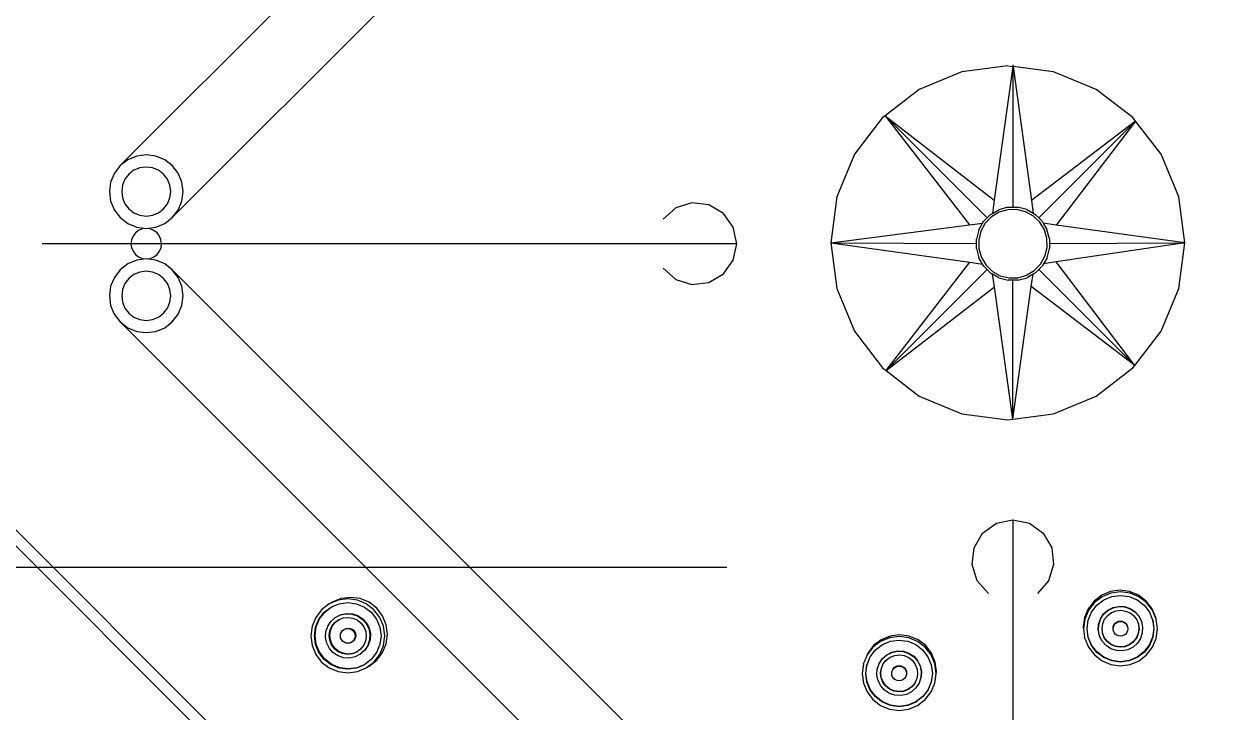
# Model space of a CAD drawing. Extents: x -32840 to 422982, y 280745 to 888746.
# Drawn here: x 236606.9 to 237089.1, y 392772.6 to 393050.8 of the extents above; entities that cross this region are included whole.
import ezdxf

# ---------------------------------------------------------------- set-up
doc = ezdxf.new("R2010")
doc.units = 0
doc.header["$LTSCALE"] = 1000
doc.linetypes.add('CONTINOUS', pattern=[0])
doc.linetypes.add('DASHDOT', pattern=[1, 0.5, -0.25, 0, -0.25])
for name, color, linetype in [('A - 100_CH$0$A_FURNITURE LAYOUT', 36, 'Continuous'), ('A-GRID', 31, 'DASHDOT'), ('A-GRID NO', 40, 'CONTINOUS')]:
    doc.layers.add(name, color=color, linetype=linetype)

# ---------------------------------------------------------------- blocks, each defined once
blk = doc.blocks.new('A - 101_CH$0$ccccccccccc333333333')
for p, q in [((392463.934, -281169.215), (392463.934, -281278.878)), ((392464.652, -281169.887), (392464.652, -281278.224)), ((392482.826, -281184.145), (392478.8, -281180.12)), ((392485.264, -281180.2), (392484.695, -281180.436)), ((392485.874, -281180.12), (392485.264, -281180.2)), ((392486.485, -281180.2), (392485.874, -281180.12)), ((392485.874, -281180.12), (392559.598, -281180.12)), ((392487.053, -281180.436), (392486.485, -281180.2)), ((392484.207, -281180.81), (392483.832, -281181.299)), ((392484.695, -281180.436), (392484.207, -281180.81)), ((392485.088, -281181.116), (392484.763, -281181.366)), ((392485.467, -281180.959), (392485.088, -281181.116)), ((392485.874, -281180.906), (392485.467, -281180.959)), ((392486.281, -281180.959), (392485.874, -281180.906)), ((392486.66, -281181.116), (392486.281, -281180.959)), ((392486.986, -281181.366), (392486.66, -281181.116)), ((392487.542, -281180.81), (392487.053, -281180.436)), ((392487.916, -281181.299), (392487.542, -281180.81)), ((392483.597, -281181.867), (392483.516, -281182.478)), ((392483.832, -281181.299), (392483.597, -281181.867)), ((392484.513, -281181.692), (392484.356, -281182.071)), ((392484.763, -281181.366), (392484.513, -281181.692)), ((392487.236, -281181.692), (392486.986, -281181.366)), ((392487.393, -281182.071), (392487.236, -281181.692)), ((392488.152, -281181.867), (392487.916, -281181.299)), ((392488.232, -281182.478), (392488.152, -281181.867)), ((392483.516, -281182.478), (392483.597, -281183.088)), ((392484.356, -281182.071), (392484.302, -281182.478)), ((392484.302, -281182.478), (392484.356, -281182.885)), ((392487.446, -281182.478), (392487.393, -281182.071)), ((392487.393, -281182.885), (392487.446, -281182.478)), ((392488.152, -281183.088), (392488.232, -281182.478)), ((392483.597, -281183.088), (392483.832, -281183.657)), ((392484.356, -281182.885), (392484.513, -281183.264)), ((392484.513, -281183.264), (392484.763, -281183.589)), ((392486.986, -281183.589), (392487.236, -281183.264)), ((392487.236, -281183.264), (392487.393, -281182.885)), ((392487.916, -281183.657), (392488.152, -281183.088)), ((392482.826, -281184.145), (392482.67, -281184.347)), ((392483.028, -281183.99), (392482.826, -281184.145)), ((392484.207, -281185.526), (392482.826, -281184.145)), ((392483.263, -281183.892), (392483.028, -281183.99)), ((392483.516, -281183.859), (392483.263, -281183.892)), ((392483.769, -281183.892), (392483.516, -281183.859)), ((392484.005, -281183.99), (392483.769, -281183.892)), ((392483.832, -281183.657), (392484.207, -281184.145)), ((392484.207, -281184.145), (392484.005, -281183.99)), ((392484.362, -281184.347), (392484.207, -281184.145)), ((392484.207, -281184.145), (392484.695, -281184.52)), ((392484.763, -281183.589), (392485.088, -281183.839)), ((392485.088, -281183.839), (392485.467, -281183.996)), ((392485.467, -281183.996), (392485.874, -281184.05)), ((392485.874, -281184.05), (392486.281, -281183.996)), ((392486.281, -281183.996), (392486.66, -281183.839)), ((392486.66, -281183.839), (392486.986, -281183.589)), ((392487.053, -281184.52), (392487.542, -281184.145)), ((392487.542, -281184.145), (392487.916, -281183.657)), ((392480.548, -281184.916), (392479.979, -281185.152)), ((392481.158, -281184.836), (392480.548, -281184.916)), ((392481.768, -281184.916), (392481.158, -281184.836)), ((392482.337, -281185.152), (392481.768, -281184.916)), ((392482.573, -281184.583), (392482.539, -281184.836)), ((392482.539, -281184.836), (392482.573, -281185.089)), ((392482.67, -281184.347), (392482.573, -281184.583)), ((392484.46, -281184.583), (392484.362, -281184.347)), ((392484.493, -281184.836), (392484.46, -281184.583)), ((392484.46, -281185.089), (392484.493, -281184.836)), ((392484.695, -281184.52), (392485.264, -281184.755)), ((392485.264, -281184.755), (392485.874, -281184.836)), ((392485.874, -281184.836), (392486.485, -281184.755)), ((392559.598, -281184.836), (392485.874, -281184.836)), ((392486.485, -281184.755), (392487.053, -281184.52)), ((392479.491, -281185.526), (392479.116, -281186.015)), ((392479.979, -281185.152), (392479.491, -281185.526)), ((392480.751, -281185.675), (392480.372, -281185.832)), ((392481.158, -281185.622), (392480.751, -281185.675)), ((392481.565, -281185.675), (392481.158, -281185.622)), ((392481.944, -281185.832), (392481.565, -281185.675)), ((392482.826, -281185.526), (392482.337, -281185.152)), ((392482.573, -281185.089), (392482.67, -281185.324)), ((392482.67, -281185.324), (392482.826, -281185.526)), ((392482.826, -281185.526), (392483.028, -281185.682)), ((392483.2, -281186.015), (392482.826, -281185.526)), ((392483.028, -281185.682), (392483.263, -281185.779)), ((392483.263, -281185.779), (392483.516, -281185.812)), ((392483.516, -281185.812), (392483.769, -281185.779)), ((392483.769, -281185.779), (392484.005, -281185.682)), ((392484.005, -281185.682), (392484.207, -281185.526)), ((392484.207, -281185.526), (392484.362, -281185.324)), ((392485.874, -281187.194), (392484.207, -281185.526)), ((392484.362, -281185.324), (392484.46, -281185.089)), ((392479.116, -281186.015), (392478.88, -281186.583)), ((392479.797, -281186.408), (392479.64, -281186.787)), ((392480.047, -281186.082), (392479.797, -281186.408)), ((392480.372, -281185.832), (392480.047, -281186.082)), ((392482.27, -281186.082), (392481.944, -281185.832)), ((392482.52, -281186.408), (392482.27, -281186.082)), ((392482.677, -281186.787), (392482.52, -281186.408)), ((392483.436, -281186.583), (392483.2, -281186.015)), ((392478.88, -281186.583), (392478.8, -281187.194)), ((392478.8, -281187.194), (392478.88, -281187.804)), ((392478.8, -281187.194), (392478.8, -281260.917)), ((392479.64, -281186.787), (392479.586, -281187.194)), ((392479.586, -281187.194), (392479.64, -281187.601)), ((392482.73, -281187.194), (392482.677, -281186.787)), ((392482.677, -281187.601), (392482.73, -281187.194)), ((392483.516, -281187.194), (392483.436, -281186.583)), ((392483.436, -281187.804), (392483.516, -281187.194)), ((392483.516, -281187.194), (392483.516, -281260.917)), ((392510.241, -281211.56), (392485.874, -281187.194)), ((392478.88, -281187.804), (392479.116, -281188.373)), ((392479.64, -281187.601), (392479.797, -281187.98)), ((392479.797, -281187.98), (392480.047, -281188.305)), ((392482.27, -281188.305), (392482.52, -281187.98)), ((392482.52, -281187.98), (392482.677, -281187.601)), ((392483.2, -281188.373), (392483.436, -281187.804)), ((392479.116, -281188.373), (392479.491, -281188.861)), ((392480.047, -281188.305), (392480.372, -281188.555)), ((392480.372, -281188.555), (392480.751, -281188.712)), ((392480.751, -281188.712), (392481.158, -281188.766)), ((392481.158, -281188.766), (392481.565, -281188.712)), ((392481.565, -281188.712), (392481.944, -281188.555)), ((392481.944, -281188.555), (392482.27, -281188.305)), ((392482.826, -281188.861), (392483.2, -281188.373)), ((392479.491, -281188.861), (392479.979, -281189.236)), ((392479.979, -281189.236), (392480.548, -281189.471)), ((392480.548, -281189.471), (392481.158, -281189.552)), ((392481.158, -281189.552), (392481.768, -281189.471)), ((392481.768, -281189.471), (392482.337, -281189.236)), ((392482.337, -281189.236), (392482.826, -281188.861)), ((392509.098, -281207.185), (392508.017, -281207.114)), ((392510.057, -281207.688), (392509.098, -281207.185)), ((392510.731, -281208.536), (392510.057, -281207.688)), ((392511.005, -281209.584), (392510.731, -281208.536)), ((392474.275, -281209.416), (392473.704, -281209.652)), ((392474.888, -281209.335), (392474.275, -281209.416)), ((392475.5, -281209.416), (392474.888, -281209.335)), ((392476.072, -281209.652), (392475.5, -281209.416)), ((392475.5, -281209.416), (392475.704, -281209.481)), ((392505.794, -281209.337), (392505.866, -281210.418)), ((392473.213, -281210.029), (392472.837, -281210.519)), ((392473.042, -281210.638), (392473.381, -281210.196)), ((392473.085, -281210.65), (392473.423, -281210.209)), ((392473.704, -281209.652), (392473.213, -281210.029)), ((392473.381, -281210.196), (392473.822, -281209.858)), ((392473.423, -281210.209), (392473.864, -281209.87)), ((392473.822, -281209.858), (392474.336, -281209.645)), ((392473.864, -281209.87), (392474.378, -281209.658)), ((392474.336, -281209.645), (392474.888, -281209.572)), ((392474.378, -281209.658), (392474.929, -281209.585)), ((392474.888, -281209.572), (392475.439, -281209.645)), ((392474.929, -281209.585), (392475.466, -281209.656)), ((392475.439, -281209.645), (392475.466, -281209.656)), ((392475.466, -281209.656), (392475.953, -281209.858)), ((392476.273, -281209.717), (392475.704, -281209.481)), ((392475.953, -281209.858), (392476.395, -281210.196)), ((392476.562, -281210.029), (392476.072, -281209.652)), ((392476.761, -281210.092), (392476.273, -281209.717)), ((392476.395, -281210.196), (392476.733, -281210.638)), ((392476.938, -281210.519), (392476.562, -281210.029)), ((392477.136, -281210.58), (392476.761, -281210.092)), ((392510.832, -281210.653), (392511.005, -281209.584)), ((392472.837, -281210.519), (392472.6, -281211.09)), ((392472.829, -281211.152), (392473.042, -281210.638)), ((392472.872, -281211.163), (392473.085, -281210.65)), ((392473.607, -281211.087), (392473.81, -281210.777)), ((392473.81, -281210.777), (392474.087, -281210.53)), ((392473.874, -281211.091), (392474.067, -281210.85)), ((392473.916, -281211.103), (392474.109, -281210.862)), ((392474.067, -281210.85), (392474.316, -281210.666)), ((392474.087, -281210.53), (392474.418, -281210.362)), ((392474.109, -281210.862), (392474.358, -281210.678)), ((392474.316, -281210.666), (392474.604, -281210.554)), ((392474.358, -281210.678), (392474.645, -281210.566)), ((392474.418, -281210.362), (392474.781, -281210.286)), ((392474.604, -281210.554), (392474.911, -281210.519)), ((392474.645, -281210.566), (392474.952, -281210.532)), ((392474.781, -281210.286), (392475.151, -281210.307)), ((392474.911, -281210.519), (392475.217, -281210.566)), ((392474.952, -281210.532), (392475.237, -281210.575)), ((392475.151, -281210.307), (392475.192, -281210.319)), ((392475.192, -281210.319), (392475.504, -281210.423)), ((392475.217, -281210.566), (392475.237, -281210.575)), ((392475.237, -281210.575), (392475.5, -281210.69)), ((392475.5, -281210.69), (392475.741, -281210.883)), ((392475.504, -281210.423), (392475.814, -281210.626)), ((392475.504, -281210.423), (392475.544, -281210.435)), ((392475.544, -281210.435), (392475.854, -281210.638)), ((392475.741, -281210.883), (392475.925, -281211.132)), ((392475.814, -281210.626), (392476.061, -281210.902)), ((392475.854, -281210.638), (392476.102, -281210.914)), ((392476.061, -281210.902), (392476.229, -281211.233)), ((392476.102, -281210.914), (392476.269, -281211.245)), ((392476.733, -281210.638), (392476.946, -281211.152)), ((392477.175, -281211.09), (392476.938, -281210.519)), ((392477.371, -281211.149), (392477.136, -281210.58)), ((392505.866, -281210.418), (392506.369, -281211.377)), ((392510.241, -281211.56), (392510.832, -281210.653)), ((392472.6, -281211.09), (392472.519, -281211.703)), ((392472.519, -281211.703), (392472.6, -281212.316)), ((392472.756, -281211.703), (392472.829, -281211.152)), ((392472.829, -281212.255), (392472.756, -281211.703)), ((392472.799, -281211.714), (392472.872, -281211.163)), ((392472.872, -281212.266), (392472.799, -281211.714)), ((392473.471, -281211.81), (392473.491, -281211.44)), ((392473.491, -281211.44), (392473.607, -281211.087)), ((392473.704, -281211.68), (392473.75, -281211.374)), ((392473.738, -281211.987), (392473.704, -281211.68)), ((392473.746, -281211.691), (392473.792, -281211.386)), ((392473.78, -281211.998), (392473.746, -281211.691)), ((392473.75, -281211.374), (392473.874, -281211.091)), ((392473.792, -281211.386), (392473.916, -281211.103)), ((392474.414, -281211.703), (392474.43, -281211.581)), ((392474.43, -281211.826), (392474.414, -281211.703)), ((392474.43, -281211.581), (392474.477, -281211.467)), ((392474.477, -281211.467), (392474.553, -281211.368)), ((392474.553, -281211.368), (392474.651, -281211.293)), ((392474.651, -281211.293), (392474.765, -281211.246)), ((392474.765, -281211.246), (392474.888, -281211.23)), ((392474.888, -281211.23), (392475.01, -281211.246)), ((392475.01, -281211.246), (392475.124, -281211.293)), ((392475.01, -281211.246), (392475.051, -281211.257)), ((392475.051, -281211.257), (392475.166, -281211.305)), ((392475.124, -281211.293), (392475.222, -281211.368)), ((392475.166, -281211.305), (392475.264, -281211.38)), ((392475.222, -281211.368), (392475.298, -281211.467)), ((392475.264, -281211.38), (392475.339, -281211.478)), ((392475.298, -281211.467), (392475.345, -281211.581)), ((392475.339, -281211.478), (392475.386, -281211.592)), ((392475.345, -281211.581), (392475.361, -281211.703)), ((392475.361, -281211.703), (392475.345, -281211.826)), ((392475.386, -281211.592), (392475.402, -281211.714)), ((392475.402, -281211.714), (392475.386, -281211.837)), ((392475.925, -281211.132), (392476.037, -281211.42)), ((392476.071, -281211.727), (392476.025, -281212.032)), ((392476.037, -281211.42), (392476.071, -281211.727)), ((392476.229, -281211.233), (392476.304, -281211.597)), ((392476.269, -281211.245), (392476.345, -281211.608)), ((392476.304, -281211.597), (392476.284, -281211.967)), ((392476.345, -281211.608), (392476.324, -281211.978)), ((392476.946, -281211.152), (392477.019, -281211.703)), ((392477.019, -281211.703), (392476.946, -281212.255)), ((392477.256, -281211.703), (392477.175, -281211.09)), ((392477.175, -281212.316), (392477.256, -281211.703)), ((392477.452, -281211.759), (392477.371, -281211.149)), ((392506.369, -281211.377), (392507.216, -281212.051)), ((392509.333, -281212.151), (392510.241, -281211.56)), ((392472.6, -281212.316), (392472.837, -281212.887)), ((392473.042, -281212.769), (392472.829, -281212.255)), ((392473.085, -281212.779), (392472.872, -281212.266)), ((392473.547, -281212.173), (392473.471, -281211.81)), ((392473.714, -281212.504), (392473.547, -281212.173)), ((392473.961, -281212.781), (392473.714, -281212.504)), ((392473.851, -281212.275), (392473.738, -281211.987)), ((392473.893, -281212.286), (392473.78, -281211.998)), ((392474.034, -281212.524), (392473.851, -281212.275)), ((392474.076, -281212.534), (392473.893, -281212.286)), ((392474.477, -281211.94), (392474.43, -281211.826)), ((392474.553, -281212.038), (392474.477, -281211.94)), ((392474.651, -281212.113), (392474.553, -281212.038)), ((392474.765, -281212.161), (392474.651, -281212.113)), ((392474.765, -281212.161), (392474.806, -281212.172)), ((392474.888, -281212.177), (392474.765, -281212.161)), ((392474.929, -281212.188), (392474.806, -281212.172)), ((392475.01, -281212.161), (392474.888, -281212.177)), ((392475.051, -281212.172), (392474.929, -281212.188)), ((392475.124, -281212.113), (392475.01, -281212.161)), ((392475.166, -281212.124), (392475.051, -281212.172)), ((392475.222, -281212.038), (392475.124, -281212.113)), ((392475.264, -281212.049), (392475.166, -281212.124)), ((392475.298, -281211.94), (392475.222, -281212.038)), ((392475.339, -281211.951), (392475.264, -281212.049)), ((392475.345, -281211.826), (392475.298, -281211.94)), ((392475.386, -281211.837), (392475.339, -281211.951)), ((392475.901, -281212.316), (392475.708, -281212.557)), ((392476.025, -281212.032), (392475.901, -281212.316)), ((392476.168, -281212.319), (392475.965, -281212.63)), ((392476.208, -281212.33), (392476.005, -281212.64)), ((392476.284, -281211.967), (392476.168, -281212.319)), ((392476.324, -281211.978), (392476.208, -281212.33)), ((392476.946, -281212.255), (392476.733, -281212.769)), ((392476.938, -281212.887), (392477.175, -281212.316)), ((392477.136, -281212.938), (392477.371, -281212.369)), ((392477.371, -281212.369), (392477.452, -281211.759)), ((392507.216, -281212.051), (392508.264, -281212.325)), ((392508.264, -281212.325), (392509.333, -281212.151)), ((392522.545, -281212.454), (392519.613, -281212.84)), ((392522.736, -281212.479), (392521.625, -281221.233)), ((392522.736, -281212.479), (392522.545, -281212.454)), ((392522.736, -281221.718), (392522.736, -281212.479)), ((392522.736, -281212.479), (392523.867, -281221.233)), ((392525.478, -281212.84), (392522.736, -281212.479)), ((392472.837, -281212.887), (392473.213, -281213.378)), ((392473.381, -281213.21), (392473.042, -281212.769)), ((392473.423, -281213.22), (392473.085, -281212.779)), ((392473.822, -281213.549), (392473.381, -281213.21)), ((392473.864, -281213.559), (392473.423, -281213.22)), ((392474.272, -281212.984), (392473.961, -281212.781)), ((392474.275, -281212.717), (392474.034, -281212.524)), ((392474.317, -281212.727), (392474.076, -281212.534)), ((392474.624, -281213.1), (392474.272, -281212.984)), ((392474.559, -281212.841), (392474.275, -281212.717)), ((392474.587, -281212.845), (392474.317, -281212.727)), ((392474.587, -281212.845), (392474.559, -281212.841)), ((392474.864, -281212.887), (392474.587, -281212.845)), ((392474.994, -281213.12), (392474.624, -281213.1)), ((392474.624, -281213.1), (392474.666, -281213.11)), ((392475.036, -281213.13), (392474.666, -281213.11)), ((392475.171, -281212.853), (392474.864, -281212.887)), ((392475.357, -281213.044), (392474.994, -281213.12)), ((392475.398, -281213.054), (392475.036, -281213.13)), ((392475.459, -281212.74), (392475.171, -281212.853)), ((392475.688, -281212.877), (392475.357, -281213.044)), ((392475.729, -281212.887), (392475.398, -281213.054)), ((392475.708, -281212.557), (392475.459, -281212.74)), ((392475.965, -281212.63), (392475.688, -281212.877)), ((392476.005, -281212.64), (392475.729, -281212.887)), ((392476.395, -281213.21), (392475.953, -281213.549)), ((392476.733, -281212.769), (392476.395, -281213.21)), ((392476.562, -281213.378), (392476.938, -281212.887)), ((392476.761, -281213.426), (392477.136, -281212.938)), ((392519.613, -281212.84), (392516.88, -281213.972)), ((392528.21, -281213.972), (392525.478, -281212.84)), ((392473.213, -281213.378), (392473.704, -281213.754)), ((392473.704, -281213.754), (392474.275, -281213.991)), ((392474.336, -281213.762), (392473.822, -281213.549)), ((392474.364, -281213.766), (392473.864, -281213.559)), ((392474.275, -281213.991), (392474.888, -281214.071)), ((392474.275, -281213.991), (392474.483, -281214.037)), ((392474.364, -281213.766), (392474.336, -281213.762)), ((392474.888, -281213.835), (392474.364, -281213.766)), ((392475.439, -281213.762), (392474.888, -281213.835)), ((392474.888, -281214.071), (392475.5, -281213.991)), ((392475.953, -281213.549), (392475.439, -281213.762)), ((392475.5, -281213.991), (392476.072, -281213.754)), ((392475.704, -281214.037), (392476.273, -281213.801)), ((392476.072, -281213.754), (392476.562, -281213.378)), ((392476.273, -281213.801), (392476.761, -281213.426)), ((392516.88, -281213.972), (392514.534, -281215.773)), ((392530.557, -281215.773), (392528.21, -281213.972)), ((392474.483, -281214.037), (392475.094, -281214.117)), ((392475.094, -281214.117), (392475.704, -281214.037)), ((392514.534, -281215.773), (392512.733, -281218.119)), ((392514.534, -281215.773), (392521.086, -281222.399)), ((392514.534, -281215.773), (392521.625, -281221.233)), ((392514.534, -281215.773), (392519.943, -281222.944)), ((392530.748, -281216.022), (392523.867, -281221.233)), ((392530.757, -281216.034), (392524.389, -281222.402)), ((392530.767, -281216.046), (392525.536, -281222.944)), ((392530.557, -281215.773), (392530.748, -281216.022)), ((392530.834, -281215.958), (392530.748, -281216.022)), ((392530.757, -281216.034), (392530.748, -281216.022)), ((392530.834, -281215.958), (392530.757, -281216.034)), ((392530.767, -281216.046), (392530.757, -281216.034)), ((392530.834, -281215.958), (392530.767, -281216.046)), ((392532.357, -281218.119), (392530.767, -281216.046)), ((392512.733, -281218.119), (392511.601, -281220.852)), ((392533.489, -281220.852), (392532.357, -281218.119)), ((392511.601, -281220.852), (392511.215, -281223.784)), ((392533.875, -281223.784), (392533.489, -281220.852)), ((392521.625, -281221.233), (392522.298, -281221.752)), ((392523.867, -281221.233), (392523.178, -281221.754)), ((392520.86, -281222.627), (392521.086, -281222.399)), ((392521.365, -281222.334), (392520.966, -281222.747)), ((392521.086, -281222.399), (392521.293, -281222.19)), ((392521.825, -281221.881), (392521.293, -281222.19)), ((392521.858, -281222.038), (392521.365, -281222.334)), ((392521.825, -281221.881), (392522.298, -281221.752)), ((392522.41, -281221.879), (392521.858, -281222.038)), ((392522.298, -281221.752), (392522.419, -281221.719)), ((392522.984, -281221.869), (392522.41, -281221.879)), ((392522.419, -281221.719), (392522.736, -281221.718)), ((392522.736, -281221.718), (392523.035, -281221.717)), ((392523.542, -281222.008), (392522.984, -281221.869)), ((392523.035, -281221.717), (392523.178, -281221.754)), ((392523.178, -281221.754), (392523.63, -281221.874)), ((392524.045, -281222.286), (392523.542, -281222.008)), ((392524.164, -281222.179), (392523.63, -281221.874)), ((392524.458, -281222.685), (392524.045, -281222.286)), ((392524.164, -281222.179), (392524.389, -281222.402)), ((392524.389, -281222.402), (392524.601, -281222.613)), ((392511.251, -281224.056), (392519.943, -281222.944)), ((392519.943, -281222.944), (392520.438, -281223.6)), ((392520.438, -281223.6), (392520.554, -281223.162)), ((392520.86, -281222.627), (392520.554, -281223.162)), ((392520.966, -281222.747), (392520.688, -281223.25)), ((392524.754, -281223.177), (392524.458, -281222.685)), ((392524.911, -281223.145), (392524.601, -281222.613)), ((392524.913, -281223.729), (392524.754, -281223.177)), ((392524.911, -281223.145), (392525.036, -281223.603)), ((392525.536, -281222.944), (392525.036, -281223.603)), ((392533.839, -281224.056), (392525.536, -281222.944)), ((392511.215, -281223.784), (392511.251, -281224.056)), ((392520.397, -281223.757), (392520.438, -281223.6)), ((392520.398, -281224.056), (392520.397, -281223.757)), ((392520.688, -281223.25), (392520.549, -281223.807)), ((392520.549, -281223.807), (392520.56, -281224.382)), ((392524.923, -281224.304), (392524.913, -281223.729)), ((392525.036, -281223.603), (392525.073, -281223.739)), ((392525.073, -281223.739), (392525.074, -281224.056)), ((392533.839, -281224.056), (392533.875, -281223.784)), ((392511.251, -281224.056), (392519.943, -281225.168)), ((392511.251, -281224.056), (392511.601, -281226.716)), ((392520.398, -281224.056), (392511.251, -281224.056)), ((392519.943, -281225.168), (392520.437, -281224.512)), ((392520.399, -281224.372), (392520.398, -281224.056)), ((392520.437, -281224.512), (392520.399, -281224.372)), ((392520.561, -281224.966), (392520.437, -281224.512)), ((392520.56, -281224.382), (392520.718, -281224.934)), ((392524.784, -281224.861), (392524.923, -281224.304)), ((392525.035, -281224.507), (392524.918, -281224.95)), ((392525.075, -281224.354), (392525.035, -281224.507)), ((392525.536, -281225.168), (392525.035, -281224.507)), ((392525.074, -281224.056), (392533.839, -281224.056)), ((392525.074, -281224.056), (392525.075, -281224.354)), ((392533.839, -281224.056), (392525.536, -281225.168)), ((392533.489, -281226.716), (392533.839, -281224.056)), ((392514.795, -281231.996), (392519.943, -281225.168)), ((392520.561, -281224.966), (392520.871, -281225.498)), ((392520.718, -281224.934), (392521.014, -281225.426)), ((392521.014, -281225.426), (392521.428, -281225.825)), ((392524.107, -281225.777), (392524.506, -281225.364)), ((392524.612, -281225.484), (392524.392, -281225.705)), ((392524.506, -281225.364), (392524.784, -281224.861)), ((392524.612, -281225.484), (392524.918, -281224.95)), ((392530.557, -281231.795), (392525.536, -281225.168)), ((392514.795, -281231.996), (392521.083, -281225.709)), ((392521.083, -281225.709), (392520.871, -281225.498)), ((392521.308, -281225.932), (392521.083, -281225.709)), ((392521.308, -281225.932), (392521.842, -281226.238)), ((392521.428, -281225.825), (392521.93, -281226.104)), ((392522.264, -281226.349), (392521.842, -281226.238)), ((392521.93, -281226.104), (392522.488, -281226.242)), ((392522.488, -281226.242), (392523.062, -281226.232)), ((392523.062, -281226.232), (392523.614, -281226.074)), ((392523.647, -281226.231), (392523.216, -281226.348)), ((392523.614, -281226.074), (392524.107, -281225.777)), ((392523.647, -281226.231), (392524.179, -281225.921)), ((392524.392, -281225.705), (392524.179, -281225.921)), ((392524.392, -281225.705), (392530.557, -281231.795)), ((392511.601, -281226.716), (392512.733, -281229.449)), ((392514.795, -281231.996), (392521.627, -281226.831)), ((392521.627, -281226.831), (392522.264, -281226.349)), ((392522.736, -281235.089), (392521.627, -281226.831)), ((392522.437, -281226.395), (392522.264, -281226.349)), ((392522.736, -281226.393), (392522.437, -281226.395)), ((392523.053, -281226.392), (392522.736, -281226.393)), ((392522.736, -281235.089), (392522.736, -281226.393)), ((392522.736, -281235.089), (392523.867, -281226.831)), ((392523.216, -281226.348), (392523.053, -281226.392)), ((392523.867, -281226.831), (392523.216, -281226.348)), ((392530.557, -281231.795), (392523.867, -281226.831)), ((392532.357, -281229.449), (392533.489, -281226.716)), ((392512.733, -281229.449), (392514.534, -281231.795)), ((392530.557, -281231.795), (392532.357, -281229.449)), ((392514.534, -281231.795), (392514.795, -281231.996)), ((392514.795, -281231.996), (392516.88, -281233.596)), ((392528.21, -281233.596), (392530.557, -281231.795)), ((392516.88, -281233.596), (392519.613, -281234.728)), ((392525.478, -281234.728), (392528.21, -281233.596)), ((392519.613, -281234.728), (392522.545, -281235.114)), ((392522.545, -281235.114), (392522.736, -281235.089)), ((392522.736, -281235.089), (392525.478, -281234.728)), ((392497.525, -281236.066), (392497.066, -281236.254)), ((392498.138, -281235.986), (392497.525, -281236.066)), ((392497.635, -281236.018), (392497.525, -281236.066)), ((392498.245, -281235.938), (392497.635, -281236.018)), ((392498.751, -281236.066), (392498.138, -281235.986)), ((392498.855, -281236.018), (392498.245, -281235.938)), ((392499.322, -281236.303), (392498.751, -281236.066)), ((392499.424, -281236.254), (392498.855, -281236.018)), ((392506.369, -281236.734), (392507.216, -281236.06)), ((392507.216, -281236.06), (392508.264, -281235.787)), ((392508.264, -281235.787), (392509.333, -281235.96)), ((392509.333, -281235.96), (392510.241, -281236.551)), ((392510.241, -281236.551), (392485.874, -281260.917)), ((392496.463, -281236.679), (392496.087, -281237.17)), ((392496.292, -281237.288), (392496.631, -281236.847)), ((392496.315, -281237.277), (392496.653, -281236.836)), ((392496.954, -281236.303), (392496.463, -281236.679)), ((392496.631, -281236.847), (392497.072, -281236.508)), ((392496.653, -281236.836), (392497.092, -281236.5)), ((392496.954, -281236.303), (392497.066, -281236.254)), ((392497.072, -281236.508), (392497.092, -281236.5)), ((392497.092, -281236.5), (392497.586, -281236.295)), ((392497.586, -281236.295), (392498.138, -281236.222)), ((392497.668, -281237.013), (392498.031, -281236.937)), ((392497.69, -281237.002), (392498.053, -281236.926)), ((392498.031, -281236.937), (392498.401, -281236.958)), ((392498.053, -281236.926), (392498.423, -281236.947)), ((392498.138, -281236.222), (392498.689, -281236.295)), ((392498.689, -281236.295), (392499.203, -281236.508)), ((392499.203, -281236.508), (392499.645, -281236.847)), ((392499.812, -281236.679), (392499.322, -281236.303)), ((392499.912, -281236.629), (392499.424, -281236.254)), ((392499.645, -281236.847), (392499.983, -281237.288)), ((392500.189, -281237.17), (392499.812, -281236.679)), ((392500.287, -281237.117), (392499.912, -281236.629)), ((392505.866, -281237.694), (392506.369, -281236.734)), ((392510.241, -281236.551), (392510.832, -281237.459)), ((392496.087, -281237.17), (392495.85, -281237.741)), ((392496.079, -281237.802), (392496.292, -281237.288)), ((392496.102, -281237.791), (392496.315, -281237.277)), ((392496.857, -281237.738), (392497.06, -281237.427)), ((392497.06, -281237.427), (392497.337, -281237.18)), ((392497.124, -281237.741), (392497.317, -281237.5)), ((392497.147, -281237.73), (392497.339, -281237.489)), ((392497.317, -281237.5), (392497.566, -281237.317)), ((392497.337, -281237.18), (392497.668, -281237.013)), ((392497.339, -281237.489), (392497.582, -281237.311)), ((392497.566, -281237.317), (392497.582, -281237.311)), ((392497.582, -281237.311), (392497.854, -281237.204)), ((392497.668, -281237.013), (392497.69, -281237.002)), ((392497.854, -281237.204), (392498.161, -281237.17)), ((392498.161, -281237.17), (392498.467, -281237.216)), ((392498.401, -281236.958), (392498.754, -281237.073)), ((392498.423, -281236.947), (392498.775, -281237.063)), ((392498.467, -281237.216), (392498.75, -281237.34)), ((392498.75, -281237.34), (392498.991, -281237.533)), ((392498.754, -281237.073), (392499.064, -281237.276)), ((392498.775, -281237.063), (392499.085, -281237.266)), ((392498.991, -281237.533), (392499.175, -281237.782)), ((392499.064, -281237.276), (392499.311, -281237.553)), ((392499.085, -281237.266), (392499.332, -281237.542)), ((392499.311, -281237.553), (392499.479, -281237.884)), ((392499.332, -281237.542), (392499.499, -281237.873)), ((392499.983, -281237.288), (392500.196, -281237.802)), ((392500.425, -281237.741), (392500.189, -281237.17)), ((392500.523, -281237.686), (392500.287, -281237.117)), ((392500.603, -281238.296), (392500.523, -281237.686)), ((392505.794, -281238.774), (392505.866, -281237.694)), ((392510.832, -281237.459), (392511.005, -281238.528)), ((392495.85, -281237.741), (392495.77, -281238.354)), ((392495.77, -281238.354), (392495.85, -281238.967)), ((392496.006, -281238.354), (392496.079, -281237.802)), ((392496.079, -281238.905), (392496.006, -281238.354)), ((392496.03, -281238.342), (392496.102, -281237.791)), ((392496.102, -281238.893), (392496.03, -281238.342)), ((392496.721, -281238.461), (392496.742, -281238.09)), ((392496.797, -281238.824), (392496.721, -281238.461)), ((392496.742, -281238.09), (392496.857, -281237.738)), ((392496.954, -281238.33), (392497, -281238.025)), ((392496.988, -281238.637), (392496.954, -281238.33)), ((392496.976, -281238.319), (392497.023, -281238.013)), ((392497.011, -281238.626), (392496.976, -281238.319)), ((392497, -281238.025), (392497.124, -281237.741)), ((392497.023, -281238.013), (392497.147, -281237.73)), ((392497.664, -281238.354), (392497.68, -281238.231)), ((392497.68, -281238.476), (392497.664, -281238.354)), ((392497.68, -281238.231), (392497.728, -281238.117)), ((392497.728, -281238.117), (392497.803, -281238.019)), ((392497.803, -281238.019), (392497.901, -281237.944)), ((392497.901, -281237.944), (392497.923, -281237.932)), ((392497.923, -281237.932), (392498.015, -281237.896)), ((392498.015, -281237.896), (392498.138, -281237.88)), ((392498.015, -281237.896), (392498.037, -281237.885)), ((392498.037, -281237.885), (392498.159, -281237.869)), ((392498.138, -281237.88), (392498.26, -281237.896)), ((392498.159, -281237.869), (392498.282, -281237.885)), ((392498.26, -281237.896), (392498.375, -281237.944)), ((392498.282, -281237.885), (392498.396, -281237.932)), ((392498.375, -281237.944), (392498.473, -281238.019)), ((392498.396, -281237.932), (392498.494, -281238.008)), ((392498.473, -281238.019), (392498.548, -281238.117)), ((392498.494, -281238.008), (392498.569, -281238.106)), ((392498.548, -281238.117), (392498.595, -281238.231)), ((392498.569, -281238.106), (392498.616, -281238.22)), ((392498.616, -281238.465), (392498.569, -281238.579)), ((392498.595, -281238.231), (392498.611, -281238.354)), ((392498.611, -281238.354), (392498.595, -281238.476)), ((392498.616, -281238.22), (392498.632, -281238.342)), ((392498.632, -281238.342), (392498.616, -281238.465)), ((392499.175, -281237.782), (392499.287, -281238.07)), ((392499.322, -281238.377), (392499.275, -281238.683)), ((392499.287, -281238.07), (392499.322, -281238.377)), ((392499.479, -281237.884), (392499.555, -281238.247)), ((392499.499, -281237.873), (392499.575, -281238.235)), ((392499.555, -281238.247), (392499.534, -281238.617)), ((392499.575, -281238.235), (392499.554, -281238.605)), ((392500.196, -281237.802), (392500.269, -281238.354)), ((392500.269, -281238.354), (392500.196, -281238.905)), ((392500.506, -281238.354), (392500.425, -281237.741)), ((392500.425, -281238.967), (392500.506, -281238.354)), ((392500.523, -281238.906), (392500.603, -281238.296)), ((392495.85, -281238.967), (392496.087, -281239.538)), ((392496.292, -281239.419), (392496.079, -281238.905)), ((392496.315, -281239.407), (392496.102, -281238.893)), ((392496.964, -281239.155), (392496.797, -281238.824)), ((392497.211, -281239.431), (392496.964, -281239.155)), ((392497.101, -281238.925), (392496.988, -281238.637)), ((392497.123, -281238.913), (392497.011, -281238.626)), ((392497.284, -281239.174), (392497.101, -281238.925)), ((392497.306, -281239.162), (392497.123, -281238.913)), ((392497.526, -281239.367), (392497.284, -281239.174)), ((392497.548, -281239.355), (392497.306, -281239.162)), ((392497.728, -281238.591), (392497.68, -281238.476)), ((392497.803, -281238.689), (392497.728, -281238.591)), ((392497.901, -281238.764), (392497.803, -281238.689)), ((392498.015, -281238.811), (392497.901, -281238.764)), ((392498.138, -281238.827), (392498.015, -281238.811)), ((392498.26, -281238.811), (392498.138, -281238.827)), ((392498.375, -281238.764), (392498.26, -281238.811)), ((392498.473, -281238.689), (392498.375, -281238.764)), ((392498.375, -281238.764), (392498.396, -281238.752)), ((392498.494, -281238.677), (392498.396, -281238.752)), ((392498.548, -281238.591), (392498.473, -281238.689)), ((392498.569, -281238.579), (392498.494, -281238.677)), ((392498.595, -281238.476), (392498.548, -281238.591)), ((392498.958, -281239.207), (392498.722, -281239.382)), ((392499.151, -281238.966), (392498.958, -281239.207)), ((392499.275, -281238.683), (392499.151, -281238.966)), ((392499.418, -281238.97), (392499.215, -281239.28)), ((392499.439, -281238.958), (392499.236, -281239.268)), ((392499.534, -281238.617), (392499.418, -281238.97)), ((392499.554, -281238.605), (392499.439, -281238.958)), ((392500.196, -281238.905), (392499.983, -281239.419)), ((392500.189, -281239.538), (392500.425, -281238.967)), ((392500.287, -281239.475), (392500.523, -281238.906)), ((392511.005, -281238.528), (392510.731, -281239.575)), ((392496.087, -281239.538), (392496.463, -281240.028)), ((392496.631, -281239.861), (392496.292, -281239.419)), ((392496.653, -281239.848), (392496.315, -281239.407)), ((392497.072, -281240.199), (392496.631, -281239.861)), ((392497.094, -281240.186), (392496.653, -281239.848)), ((392497.522, -281239.634), (392497.211, -281239.431)), ((392497.874, -281239.75), (392497.522, -281239.634)), ((392497.809, -281239.491), (392497.526, -281239.367)), ((392497.83, -281239.479), (392497.548, -281239.355)), ((392498.114, -281239.538), (392497.809, -281239.491)), ((392498.136, -281239.525), (392497.83, -281239.479)), ((392498.245, -281239.771), (392497.874, -281239.75)), ((392498.421, -281239.503), (392498.114, -281239.538)), ((392498.443, -281239.491), (392498.136, -281239.525)), ((392498.608, -281239.695), (392498.245, -281239.771)), ((392498.709, -281239.391), (392498.421, -281239.503)), ((392498.722, -281239.382), (392498.443, -281239.491)), ((392498.939, -281239.527), (392498.608, -281239.695)), ((392498.722, -281239.382), (392498.709, -281239.391)), ((392499.215, -281239.28), (392498.939, -281239.527)), ((392498.939, -281239.527), (392498.959, -281239.515)), ((392499.236, -281239.268), (392498.959, -281239.515)), ((392499.645, -281239.861), (392499.217, -281240.189)), ((392499.424, -281240.338), (392499.912, -281239.963)), ((392499.983, -281239.419), (392499.645, -281239.861)), ((392499.812, -281240.028), (392500.189, -281239.538)), ((392499.912, -281239.963), (392500.287, -281239.475)), ((392510.731, -281239.575), (392510.057, -281240.423)), ((392496.463, -281240.028), (392496.954, -281240.405)), ((392496.954, -281240.405), (392497.525, -281240.641)), ((392497.586, -281240.412), (392497.072, -281240.199)), ((392497.608, -281240.399), (392497.094, -281240.186)), ((392497.525, -281240.641), (392498.138, -281240.722)), ((392498.138, -281240.485), (392497.586, -281240.412)), ((392498.159, -281240.472), (392497.608, -281240.399)), ((392498.689, -281240.412), (392498.138, -281240.485)), ((392498.138, -281240.722), (392498.751, -281240.641)), ((392498.71, -281240.399), (392498.159, -281240.472)), ((392499.203, -281240.199), (392498.689, -281240.412)), ((392499.217, -281240.189), (392498.71, -281240.399)), ((392498.751, -281240.641), (392499.322, -281240.405)), ((392499.217, -281240.189), (392499.203, -281240.199)), ((392499.322, -281240.405), (392499.812, -281240.028)), ((392499.322, -281240.405), (392499.424, -281240.338)), ((392510.057, -281240.423), (392509.098, -281240.926)), ((392509.098, -281240.926), (392508.017, -281240.997)), ((392508.993, -281244.301), (392508.503, -281244.678)), ((392509.054, -281244.218), (392508.566, -281244.593)), ((392508.67, -281244.845), (392509.111, -281244.506)), ((392509.564, -281244.065), (392508.993, -281244.301)), ((392509.623, -281243.983), (392509.054, -281244.218)), ((392509.111, -281244.506), (392509.625, -281244.293)), ((392510.177, -281243.984), (392509.564, -281244.065)), ((392510.233, -281243.902), (392509.623, -281243.983)), ((392509.625, -281244.293), (392510.177, -281244.221)), ((392510.79, -281244.065), (392510.177, -281243.984)), ((392510.177, -281244.221), (392510.729, -281244.293)), ((392510.843, -281243.983), (392510.233, -281243.902)), ((392510.729, -281244.293), (392511.243, -281244.506)), ((392511.361, -281244.301), (392510.79, -281244.065)), ((392511.412, -281244.218), (392510.843, -281243.983)), ((392511.243, -281244.506), (392511.684, -281244.845)), ((392511.852, -281244.678), (392511.361, -281244.301)), ((392511.9, -281244.593), (392511.412, -281244.218)), ((392508.126, -281245.168), (392507.89, -281245.739)), ((392508.118, -281245.801), (392508.331, -281245.286)), ((392508.126, -281245.168), (392508.188, -281245.087)), ((392508.131, -281245.783), (392508.343, -281245.271)), ((392508.191, -281245.081), (392508.188, -281245.087)), ((392508.503, -281244.678), (392508.191, -281245.081)), ((392508.331, -281245.286), (392508.343, -281245.271)), ((392508.343, -281245.271), (392508.67, -281244.845)), ((392508.566, -281244.593), (392508.503, -281244.678)), ((392509.1, -281245.426), (392509.376, -281245.179)), ((392509.112, -281245.408), (392509.388, -281245.161)), ((392509.357, -281245.498), (392509.605, -281245.315)), ((392509.376, -281245.179), (392509.707, -281245.011)), ((392509.388, -281245.161), (392509.719, -281244.994)), ((392509.605, -281245.315), (392509.893, -281245.203)), ((392509.707, -281245.011), (392510.07, -281244.935)), ((392509.719, -281244.994), (392510.082, -281244.918)), ((392509.893, -281245.203), (392510.201, -281245.168)), ((392510.07, -281244.935), (392510.441, -281244.956)), ((392510.082, -281244.918), (392510.452, -281244.939)), ((392510.201, -281245.168), (392510.506, -281245.215)), ((392510.441, -281244.956), (392510.793, -281245.072)), ((392510.452, -281244.939), (392510.804, -281245.054)), ((392510.506, -281245.215), (392510.789, -281245.339)), ((392510.789, -281245.339), (392511.031, -281245.532)), ((392510.793, -281245.072), (392511.103, -281245.275)), ((392510.804, -281245.054), (392511.114, -281245.257)), ((392511.103, -281245.275), (392511.351, -281245.551)), ((392511.114, -281245.257), (392511.361, -281245.533)), ((392511.684, -281244.845), (392512.023, -281245.286)), ((392512.228, -281245.168), (392511.852, -281244.678)), ((392512.275, -281245.081), (392511.9, -281244.593)), ((392512.023, -281245.286), (392512.236, -281245.801)), ((392512.464, -281245.739), (392512.228, -281245.168)), ((392512.511, -281245.65), (392512.275, -281245.081)), ((392507.89, -281245.739), (392507.809, -281246.352)), ((392508.046, -281246.352), (392508.118, -281245.801)), ((392508.059, -281246.334), (392508.131, -281245.783)), ((392508.76, -281246.459), (392508.781, -281246.089)), ((392508.781, -281246.089), (392508.897, -281245.736)), ((392508.897, -281245.736), (392509.1, -281245.426)), ((392508.993, -281246.329), (392509.04, -281246.023)), ((392509.005, -281246.31), (392509.052, -281246.005)), ((392509.04, -281246.023), (392509.164, -281245.74)), ((392509.052, -281246.005), (392509.173, -281245.728)), ((392509.1, -281245.426), (392509.112, -281245.408)), ((392509.164, -281245.74), (392509.173, -281245.728)), ((392509.173, -281245.728), (392509.357, -281245.498)), ((392509.767, -281246.115), (392509.778, -281246.097)), ((392509.778, -281246.097), (392509.842, -281246.017)), ((392509.842, -281246.017), (392509.94, -281245.942)), ((392509.842, -281246.017), (392509.854, -281245.999)), ((392509.854, -281245.999), (392509.952, -281245.924)), ((392509.94, -281245.942), (392510.054, -281245.895)), ((392509.952, -281245.924), (392510.066, -281245.877)), ((392510.054, -281245.895), (392510.177, -281245.879)), ((392510.066, -281245.877), (392510.188, -281245.861)), ((392510.177, -281245.879), (392510.3, -281245.895)), ((392510.188, -281245.861), (392510.311, -281245.877)), ((392510.3, -281245.895), (392510.414, -281245.942)), ((392510.311, -281245.877), (392510.425, -281245.924)), ((392510.414, -281245.942), (392510.512, -281246.017)), ((392510.425, -281245.924), (392510.523, -281245.999)), ((392510.512, -281246.017), (392510.587, -281246.115)), ((392510.523, -281245.999), (392510.598, -281246.097)), ((392510.598, -281246.097), (392510.645, -281246.211)), ((392511.031, -281245.532), (392511.214, -281245.781)), ((392511.214, -281245.781), (392511.327, -281246.068)), ((392511.327, -281246.068), (392511.361, -281246.376)), ((392511.351, -281245.551), (392511.518, -281245.882)), ((392511.361, -281245.533), (392511.528, -281245.864)), ((392511.518, -281245.882), (392511.594, -281246.245)), ((392511.528, -281245.864), (392511.604, -281246.227)), ((392512.236, -281245.801), (392512.308, -281246.352)), ((392512.545, -281246.352), (392512.464, -281245.739)), ((392512.591, -281246.26), (392512.511, -281245.65)), ((392507.809, -281246.352), (392507.89, -281246.965)), ((392508.118, -281246.904), (392508.046, -281246.352)), ((392508.131, -281246.885), (392508.059, -281246.334)), ((392508.836, -281246.822), (392508.76, -281246.459)), ((392509.003, -281247.153), (392508.836, -281246.822)), ((392509.027, -281246.636), (392508.993, -281246.329)), ((392509.04, -281246.617), (392509.005, -281246.31)), ((392509.14, -281246.924), (392509.027, -281246.636)), ((392509.152, -281246.905), (392509.04, -281246.617)), ((392509.703, -281246.352), (392509.72, -281246.23)), ((392509.72, -281246.475), (392509.703, -281246.352)), ((392509.72, -281246.23), (392509.767, -281246.115)), ((392509.767, -281246.589), (392509.72, -281246.475)), ((392509.842, -281246.687), (392509.767, -281246.589)), ((392509.94, -281246.762), (392509.842, -281246.687)), ((392510.054, -281246.81), (392509.94, -281246.762)), ((392510.177, -281246.826), (392510.054, -281246.81)), ((392510.3, -281246.81), (392510.177, -281246.826)), ((392510.414, -281246.762), (392510.3, -281246.81)), ((392510.512, -281246.687), (392510.414, -281246.762)), ((392510.587, -281246.589), (392510.512, -281246.687)), ((392510.587, -281246.115), (392510.635, -281246.23)), ((392510.635, -281246.475), (392510.587, -281246.589)), ((392510.587, -281246.589), (392510.598, -281246.57)), ((392510.645, -281246.456), (392510.598, -281246.57)), ((392510.635, -281246.23), (392510.651, -281246.352)), ((392510.651, -281246.352), (392510.635, -281246.475)), ((392510.645, -281246.211), (392510.661, -281246.334)), ((392510.661, -281246.334), (392510.645, -281246.456)), ((392511.314, -281246.681), (392511.196, -281246.951)), ((392511.361, -281246.376), (392511.314, -281246.681)), ((392511.573, -281246.616), (392511.457, -281246.968)), ((392511.583, -281246.597), (392511.468, -281246.949)), ((392511.594, -281246.245), (392511.573, -281246.616)), ((392511.604, -281246.227), (392511.583, -281246.597)), ((392512.308, -281246.352), (392512.236, -281246.904)), ((392512.275, -281247.439), (392512.511, -281246.871)), ((392512.464, -281246.965), (392512.545, -281246.352)), ((392512.511, -281246.871), (392512.591, -281246.26)), ((392507.89, -281246.965), (392508.126, -281247.536)), ((392508.331, -281247.418), (392508.118, -281246.904)), ((392508.126, -281247.536), (392508.503, -281248.027)), ((392508.344, -281247.398), (392508.131, -281246.885)), ((392508.67, -281247.859), (392508.331, -281247.418)), ((392508.682, -281247.839), (392508.344, -281247.398)), ((392509.251, -281247.43), (392509.003, -281247.153)), ((392509.323, -281247.173), (392509.14, -281246.924)), ((392509.335, -281247.154), (392509.152, -281246.905)), ((392509.561, -281247.633), (392509.251, -281247.43)), ((392509.565, -281247.366), (392509.323, -281247.173)), ((392509.577, -281247.346), (392509.335, -281247.154)), ((392509.914, -281247.748), (392509.561, -281247.633)), ((392509.848, -281247.49), (392509.565, -281247.366)), ((392509.859, -281247.47), (392509.577, -281247.346)), ((392510.154, -281247.536), (392509.848, -281247.49)), ((392510.165, -281247.517), (392509.859, -281247.47)), ((392510.461, -281247.502), (392510.154, -281247.536)), ((392510.472, -281247.482), (392510.165, -281247.517)), ((392510.749, -281247.389), (392510.461, -281247.502)), ((392510.759, -281247.37), (392510.472, -281247.482)), ((392510.978, -281247.526), (392510.647, -281247.693)), ((392510.998, -281247.206), (392510.749, -281247.389)), ((392511.008, -281247.187), (392510.759, -281247.37)), ((392511.254, -281247.278), (392510.978, -281247.526)), ((392511.191, -281246.964), (392510.998, -281247.206)), ((392511.196, -281246.951), (392511.008, -281247.187)), ((392511.196, -281246.951), (392511.191, -281246.964)), ((392511.457, -281246.968), (392511.254, -281247.278)), ((392511.457, -281246.968), (392511.468, -281246.949)), ((392512.023, -281247.418), (392511.684, -281247.859)), ((392512.029, -281247.403), (392511.694, -281247.839)), ((392511.852, -281248.027), (392512.228, -281247.536)), ((392512.029, -281247.403), (392512.023, -281247.418)), ((392512.236, -281246.904), (392512.029, -281247.403)), ((392512.228, -281247.536), (392512.464, -281246.965)), ((392512.228, -281247.536), (392512.275, -281247.439)), ((392508.503, -281248.027), (392508.993, -281248.403)), ((392509.111, -281248.198), (392508.67, -281247.859)), ((392509.124, -281248.178), (392508.682, -281247.839)), ((392509.625, -281248.411), (392509.111, -281248.198)), ((392509.637, -281248.391), (392509.124, -281248.178)), ((392510.188, -281248.463), (392509.637, -281248.391)), ((392510.284, -281247.769), (392509.914, -281247.748)), ((392510.739, -281248.391), (392510.188, -281248.463)), ((392510.647, -281247.693), (392510.284, -281247.769)), ((392511.243, -281248.198), (392510.729, -281248.411)), ((392511.253, -281248.178), (392510.739, -281248.391)), ((392511.684, -281247.859), (392511.243, -281248.198)), ((392511.694, -281247.839), (392511.253, -281248.178)), ((392511.361, -281248.403), (392511.852, -281248.027)), ((392508.993, -281248.403), (392509.564, -281248.64)), ((392509.564, -281248.64), (392510.177, -281248.72)), ((392510.177, -281248.483), (392509.625, -281248.411)), ((392510.729, -281248.411), (392510.177, -281248.483)), ((392510.177, -281248.72), (392510.79, -281248.64)), ((392510.79, -281248.64), (392511.361, -281248.403))]:
    blk.add_line(p, q)
blk = doc.blocks.new('CHESS')
at = {"layer": 'A - 100_CH$0$A_FURNITURE LAYOUT', "xscale": 6.314329410915386, "yscale": 6.314329410915386, "zscale": 6.314329410915386}
blk.add_blockref('A - 101_CH$0$ccccccccccc333333333', (-2225267.81, 902439.8), dxfattribs=at)
blk = doc.blocks.new('GR')
at = {"layer": 'A-GRID'}
blk.add_line((234967.87, 442680.36), (256876.27, 442680.36), dxfattribs=at)

msp = doc.modelspace()

# ---------------------------------------------------------------- block references
at = {"rotation": 45}
msp.add_blockref('CHESS', (-559585.64, 831404.55), dxfattribs=at)
at = {"layer": 'A-GRID NO'}
msp.add_blockref('GR', (-2577.25, -49849.13), dxfattribs=at)

doc.saveas('drawing.dxf')
